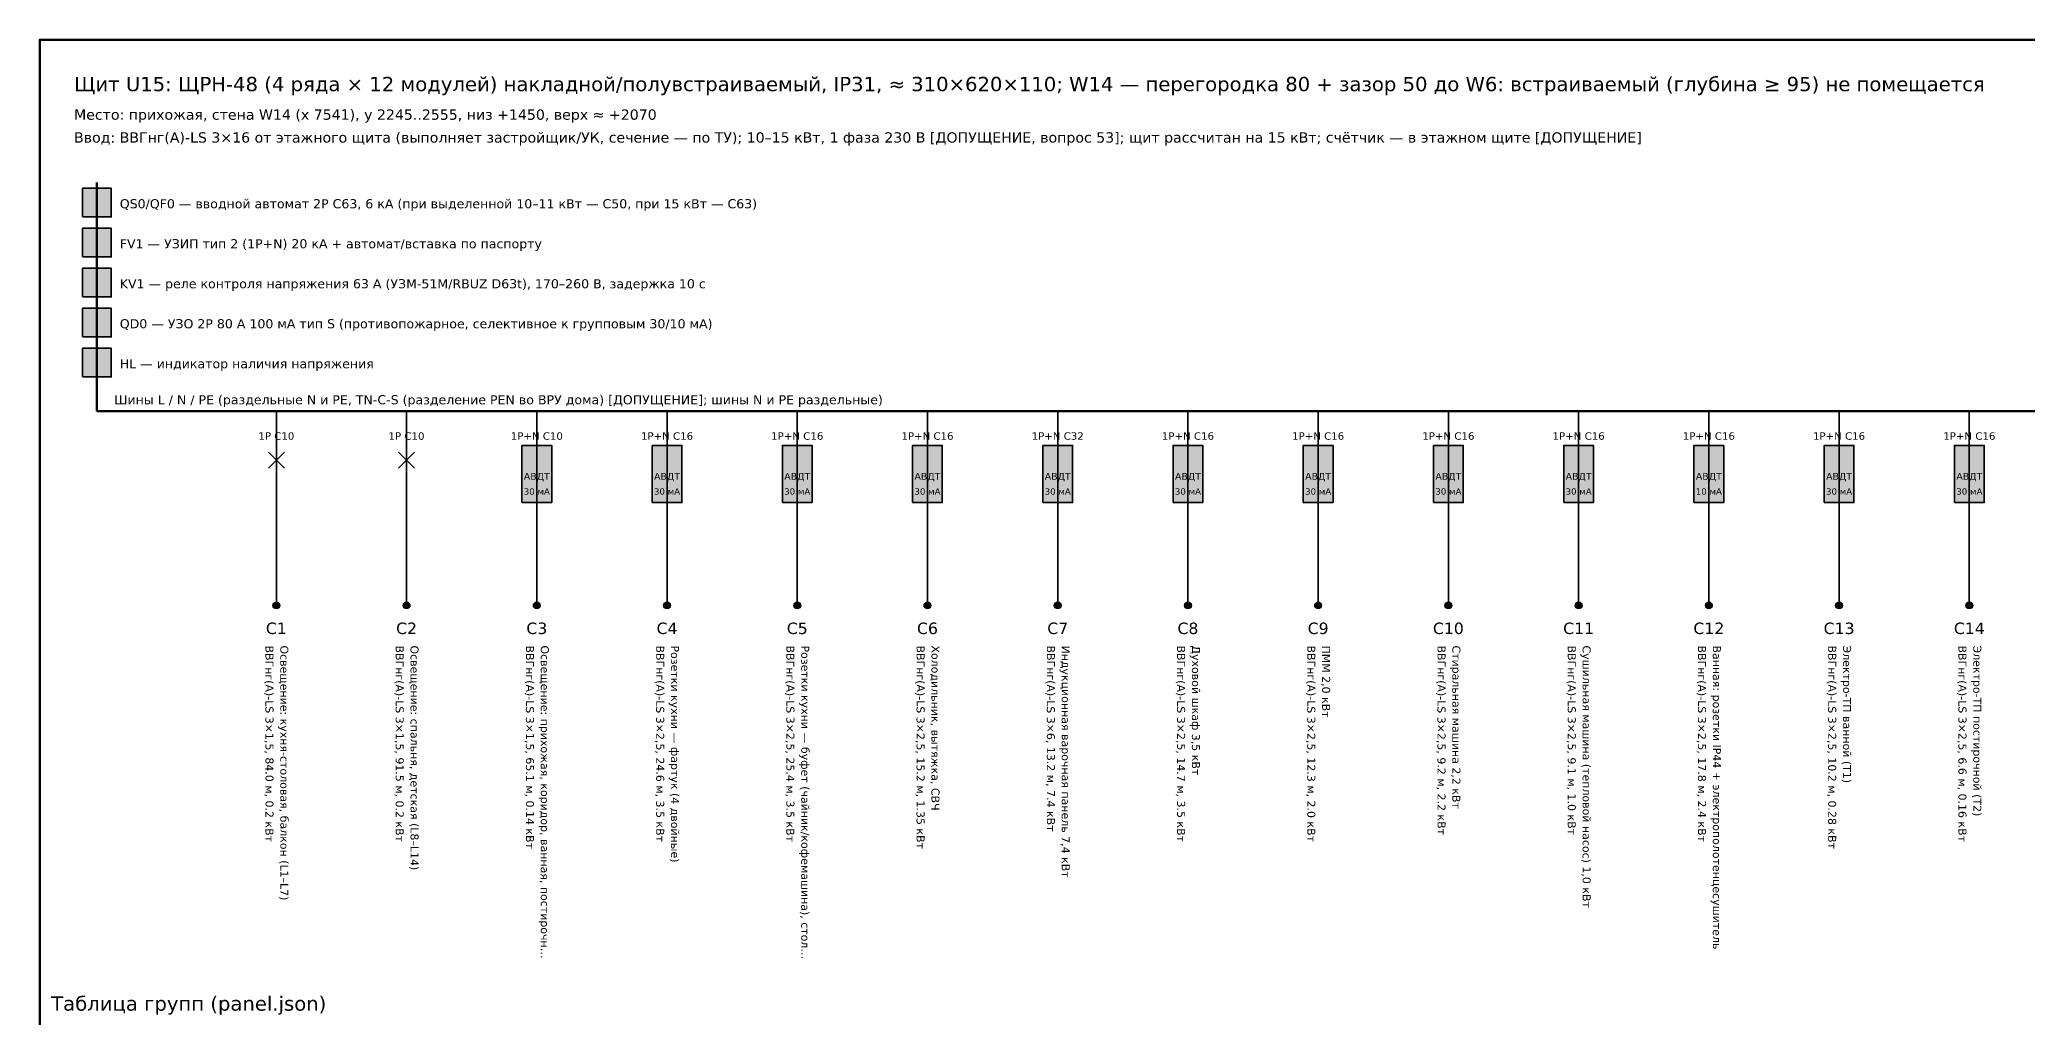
# Model space of a CAD drawing. Header units: millimetres. Extents: x 20 to 589, y 1 to 415.
# Drawn here: x 20 to 367.7, y 243.9 to 415 of the extents above; entities that cross this region are included whole.
import ezdxf
from ezdxf.enums import TextEntityAlignment as Align

# ---------------------------------------------------------------- set-up
doc = ezdxf.new("R2010")
doc.units = ezdxf.units.MM
doc.layers.add('FRAME', color=7, linetype='CONTINUOUS')
doc.layers.add('TEXT', color=7, linetype='CONTINUOUS')
doc.styles.add('GOST', font='DejaVuSans.ttf')

msp = doc.modelspace()

# ---------------------------------------------------------------- hatches: boundary and pattern name
at = {"layer": 'TEXT', "true_color": 0xffffff}
h = msp.add_hatch(color=7, dxfattribs=at)
h.dxf.hatch_style = 1
h.paths.add_polyline_path([(27.5, 384), (32.5, 384), (32.5, 389), (27.5, 389)])
h = msp.add_hatch(color=7, dxfattribs=at)
h.dxf.hatch_style = 1
h.paths.add_polyline_path([(27.5, 377), (32.5, 377), (32.5, 382), (27.5, 382)])
h = msp.add_hatch(color=7, dxfattribs=at)
h.dxf.hatch_style = 1
h.paths.add_polyline_path([(27.5, 370), (32.5, 370), (32.5, 375), (27.5, 375)])
h = msp.add_hatch(color=7, dxfattribs=at)
h.dxf.hatch_style = 1
h.paths.add_polyline_path([(27.5, 363), (32.5, 363), (32.5, 368), (27.5, 368)])
h = msp.add_hatch(color=7, dxfattribs=at)
h.dxf.hatch_style = 1
h.paths.add_polyline_path([(27.5, 356), (32.5, 356), (32.5, 361), (27.5, 361)])
h = msp.add_hatch(color=7, dxfattribs=at)
h.dxf.hatch_style = 1
h.paths.add_polyline_path([(104.36, 334), (109.56, 334), (109.56, 344), (104.36, 344)])
h = msp.add_hatch(color=7, dxfattribs=at)
h.dxf.hatch_style = 1
h.paths.add_polyline_path([(127.14, 334), (132.34, 334), (132.34, 344), (127.14, 344)])
h = msp.add_hatch(color=7, dxfattribs=at)
h.dxf.hatch_style = 1
h.paths.add_polyline_path([(149.92, 334), (155.12, 334), (155.12, 344), (149.92, 344)])
h = msp.add_hatch(color=7, dxfattribs=at)
h.dxf.hatch_style = 1
h.paths.add_polyline_path([(172.7, 334), (177.9, 334), (177.9, 344), (172.7, 344)])
h = msp.add_hatch(color=7, dxfattribs=at)
h.dxf.hatch_style = 1
h.paths.add_polyline_path([(195.49, 334), (200.69, 334), (200.69, 344), (195.49, 344)])
h = msp.add_hatch(color=7, dxfattribs=at)
h.dxf.hatch_style = 1
h.paths.add_polyline_path([(218.27, 334), (223.47, 334), (223.47, 344), (218.27, 344)])
h = msp.add_hatch(color=7, dxfattribs=at)
h.dxf.hatch_style = 1
h.paths.add_polyline_path([(241.05, 334), (246.25, 334), (246.25, 344), (241.05, 344)])
h = msp.add_hatch(color=7, dxfattribs=at)
h.dxf.hatch_style = 1
h.paths.add_polyline_path([(263.83, 334), (269.03, 334), (269.03, 344), (263.83, 344)])
h = msp.add_hatch(color=7, dxfattribs=at)
h.dxf.hatch_style = 1
h.paths.add_polyline_path([(286.62, 334), (291.82, 334), (291.82, 344), (286.62, 344)])
h = msp.add_hatch(color=7, dxfattribs=at)
h.dxf.hatch_style = 1
h.paths.add_polyline_path([(309.4, 334), (314.6, 334), (314.6, 344), (309.4, 344)])
h = msp.add_hatch(color=7, dxfattribs=at)
h.dxf.hatch_style = 1
h.paths.add_polyline_path([(332.18, 334), (337.38, 334), (337.38, 344), (332.18, 344)])
h = msp.add_hatch(color=7, dxfattribs=at)
h.dxf.hatch_style = 1
h.paths.add_polyline_path([(354.97, 334), (360.17, 334), (360.17, 344), (354.97, 344)])
at = {"layer": 'TEXT'}
h = msp.add_hatch(color=7, dxfattribs=at)
h.dxf.hatch_style = 1
edge = h.paths.add_edge_path()
edge.add_arc((61.39, 316), 0.6, 0, 360)
h = msp.add_hatch(color=7, dxfattribs=at)
h.dxf.hatch_style = 1
edge = h.paths.add_edge_path()
edge.add_arc((84.17, 316), 0.6, 0, 360)
h = msp.add_hatch(color=7, dxfattribs=at)
h.dxf.hatch_style = 1
edge = h.paths.add_edge_path()
edge.add_arc((106.96, 316), 0.6, 0, 360)
h = msp.add_hatch(color=7, dxfattribs=at)
h.dxf.hatch_style = 1
edge = h.paths.add_edge_path()
edge.add_arc((129.74, 316), 0.6, 0, 360)
h = msp.add_hatch(color=7, dxfattribs=at)
h.dxf.hatch_style = 1
edge = h.paths.add_edge_path()
edge.add_arc((152.52, 316), 0.6, 0, 360)
h = msp.add_hatch(color=7, dxfattribs=at)
h.dxf.hatch_style = 1
edge = h.paths.add_edge_path()
edge.add_arc((175.3, 316), 0.6, 0, 360)
h = msp.add_hatch(color=7, dxfattribs=at)
h.dxf.hatch_style = 1
edge = h.paths.add_edge_path()
edge.add_arc((198.09, 316), 0.6, 0, 360)
h = msp.add_hatch(color=7, dxfattribs=at)
h.dxf.hatch_style = 1
edge = h.paths.add_edge_path()
edge.add_arc((220.87, 316), 0.6, 0, 360)
h = msp.add_hatch(color=7, dxfattribs=at)
h.dxf.hatch_style = 1
edge = h.paths.add_edge_path()
edge.add_arc((243.65, 316), 0.6, 0, 360)
h = msp.add_hatch(color=7, dxfattribs=at)
h.dxf.hatch_style = 1
edge = h.paths.add_edge_path()
edge.add_arc((266.43, 316), 0.6, 0, 360)
h = msp.add_hatch(color=7, dxfattribs=at)
h.dxf.hatch_style = 1
edge = h.paths.add_edge_path()
edge.add_arc((289.22, 316), 0.6, 0, 360)
h = msp.add_hatch(color=7, dxfattribs=at)
h.dxf.hatch_style = 1
edge = h.paths.add_edge_path()
edge.add_arc((312, 316), 0.6, 0, 360)
h = msp.add_hatch(color=7, dxfattribs=at)
h.dxf.hatch_style = 1
edge = h.paths.add_edge_path()
edge.add_arc((334.78, 316), 0.6, 0, 360)
h = msp.add_hatch(color=7, dxfattribs=at)
h.dxf.hatch_style = 1
edge = h.paths.add_edge_path()
edge.add_arc((357.57, 316), 0.6, 0, 360)

# ---------------------------------------------------------------- linework, layer by layer
at = {"layer": 'FRAME', "color": 7, "lineweight": 50}
msp.add_lwpolyline([(20, 5), (589, 5), (589, 415), (20, 415)], close=True, dxfattribs=at)
at = {"layer": 'TEXT', "color": 7, "lineweight": 50}
msp.add_lwpolyline([(30, 390), (30, 350)], dxfattribs=at)
at = {"layer": 'TEXT', "color": 7, "lineweight": 35}
for points in [[(27.5, 384), (32.5, 384), (32.5, 389), (27.5, 389)], [(27.5, 377), (32.5, 377), (32.5, 382), (27.5, 382)], [(27.5, 370), (32.5, 370), (32.5, 375), (27.5, 375)], [(27.5, 363), (32.5, 363), (32.5, 368), (27.5, 368)], [(27.5, 356), (32.5, 356), (32.5, 361), (27.5, 361)], [(104.36, 334), (109.56, 334), (109.56, 344), (104.36, 344)], [(127.14, 334), (132.34, 334), (132.34, 344), (127.14, 344)], [(149.92, 334), (155.12, 334), (155.12, 344), (149.92, 344)], [(172.7, 334), (177.9, 334), (177.9, 344), (172.7, 344)], [(195.49, 334), (200.69, 334), (200.69, 344), (195.49, 344)], [(218.27, 334), (223.47, 334), (223.47, 344), (218.27, 344)], [(241.05, 334), (246.25, 334), (246.25, 344), (241.05, 344)], [(263.83, 334), (269.03, 334), (269.03, 344), (263.83, 344)], [(286.62, 334), (291.82, 334), (291.82, 344), (286.62, 344)], [(309.4, 334), (314.6, 334), (314.6, 344), (309.4, 344)], [(332.18, 334), (337.38, 334), (337.38, 344), (332.18, 344)], [(354.97, 334), (360.17, 334), (360.17, 344), (354.97, 344)]]:
    msp.add_lwpolyline(points, close=True, dxfattribs=at)
at = {"layer": 'TEXT', "color": 7, "lineweight": 90}
msp.add_lwpolyline([(30, 350), (574, 350)], dxfattribs=at)
at = {"layer": 'TEXT', "color": 7, "lineweight": 35}
for points in [[(61.39, 350), (61.39, 316)], [(84.17, 350), (84.17, 316)], [(106.96, 350), (106.96, 316)], [(129.74, 350), (129.74, 316)], [(152.52, 350), (152.52, 316)], [(175.3, 350), (175.3, 316)], [(198.09, 350), (198.09, 316)], [(220.87, 350), (220.87, 316)], [(243.65, 350), (243.65, 316)], [(266.43, 350), (266.43, 316)], [(289.22, 350), (289.22, 316)], [(312, 350), (312, 316)], [(334.78, 350), (334.78, 316)], [(357.57, 350), (357.57, 316)], [(59.99, 340), (62.79, 342.8)], [(59.99, 342.8), (62.79, 340)], [(82.77, 340), (85.57, 342.8)], [(82.77, 342.8), (85.57, 340)]]:
    msp.add_lwpolyline(points, dxfattribs=at)
at = {"layer": 'TEXT', "color": 7, "lineweight": 25}
for centre in [(61.39, 316), (84.17, 316), (106.96, 316), (129.74, 316), (152.52, 316), (175.3, 316), (198.09, 316), (220.87, 316), (243.65, 316), (266.43, 316), (289.22, 316), (312, 316), (334.78, 316), (357.57, 316)]:
    msp.add_circle(centre, 0.6, dxfattribs=at)

# ---------------------------------------------------------------- texts
at = {"layer": 'TEXT', "color": 7, "style": 'GOST'}
for s, height, p in [('Щит U15: ЩРН-48 (4 ряда × 12 модулей) накладной/полувстраиваемый, IP31, ≈ 310×620×110; W14 — перегородка 80 + зазор 50 до W6: встраиваемый (глубина ≥ 95) не помещается', 2.5, (26, 406)), ('Место: прихожая, стена W14 (x 7541), y 2245..2555, низ +1450, верх ≈ +2070', 1.8, (26, 401)), ('Ввод: ВВГнг(А)-LS 3×16 от этажного щита (выполняет застройщик/УК, сечение — по ТУ); 10–15 кВт, 1 фаза 230 В [ДОПУЩЕНИЕ, вопрос 53]; щит рассчитан на 15 кВт; счётчик — в этажном щите [ДОПУЩЕНИЕ]', 1.8, (26, 397)), ('QS0/QF0 — вводной автомат 2P C63, 6 кА (при выделенной 10–11 кВт — C50, при 15 кВт — C63)', 1.6, (34, 385.5)), ('FV1 — УЗИП тип 2 (1P+N) 20 кА + автомат/вставка по паспорту', 1.6, (34, 378.5)), ('KV1 — реле контроля напряжения 63 А (УЗМ-51М/RBUZ D63t), 170–260 В, задержка 10 с', 1.6, (34, 371.5)), ('QD0 — УЗО 2P 80 А 100 мА тип S (противопожарное, селективное к групповым 30/10 мА)', 1.6, (34, 364.5)), ('HL — индикатор наличия напряжения', 1.6, (34, 357.5)), ('Шины L / N / PE (раздельные N и PE, TN-C-S (разделение PEN во ВРУ дома) [ДОПУЩЕНИЕ]; шины N и PE раздельные)', 1.6, (33, 351.2)), ('Таблица групп (panel.json)', 2.5, (22, 245.09))]:
    msp.add_text(s, height=height, dxfattribs=at).set_placement(p)
for s, height, p in [('1P C10', 1.3, (61.39, 345)), ('1P C10', 1.3, (84.17, 345)), ('1P+N C10', 1.3, (106.96, 345)), ('1P+N C16', 1.3, (129.74, 345)), ('1P+N C16', 1.3, (152.52, 345)), ('1P+N C16', 1.3, (175.3, 345)), ('1P+N C32', 1.3, (198.09, 345)), ('1P+N C16', 1.3, (220.87, 345)), ('1P+N C16', 1.3, (243.65, 345)), ('1P+N C16', 1.3, (266.43, 345)), ('1P+N C16', 1.3, (289.22, 345)), ('1P+N C16', 1.3, (312, 345)), ('1P+N C16', 1.3, (334.78, 345)), ('1P+N C16', 1.3, (357.57, 345)), ('АВДТ', 1.2, (106.96, 338)), ('АВДТ', 1.2, (129.74, 338)), ('АВДТ', 1.2, (152.52, 338)), ('АВДТ', 1.2, (175.3, 338)), ('АВДТ', 1.2, (198.09, 338)), ('АВДТ', 1.2, (220.87, 338)), ('АВДТ', 1.2, (243.65, 338)), ('АВДТ', 1.2, (266.43, 338)), ('АВДТ', 1.2, (289.22, 338)), ('АВДТ', 1.2, (312, 338)), ('АВДТ', 1.2, (334.78, 338)), ('АВДТ', 1.2, (357.57, 338)), ('30 мА', 1.1, (106.96, 335.4)), ('30 мА', 1.1, (129.74, 335.4)), ('30 мА', 1.1, (152.52, 335.4)), ('30 мА', 1.1, (175.3, 335.4)), ('30 мА', 1.1, (198.09, 335.4)), ('30 мА', 1.1, (220.87, 335.4)), ('30 мА', 1.1, (243.65, 335.4)), ('30 мА', 1.1, (266.43, 335.4)), ('30 мА', 1.1, (289.22, 335.4)), ('10 мА', 1.1, (312, 335.4)), ('30 мА', 1.1, (334.78, 335.4)), ('30 мА', 1.1, (357.57, 335.4)), ('C1', 2, (61.39, 311)), ('C2', 2, (84.17, 311)), ('C3', 2, (106.96, 311)), ('C4', 2, (129.74, 311)), ('C5', 2, (152.52, 311)), ('C6', 2, (175.3, 311)), ('C7', 2, (198.09, 311)), ('C8', 2, (220.87, 311)), ('C9', 2, (243.65, 311)), ('C10', 2, (266.43, 311)), ('C11', 2, (289.22, 311)), ('C12', 2, (312, 311)), ('C13', 2, (334.78, 311)), ('C14', 2, (357.57, 311))]:
    msp.add_text(s, height=height, dxfattribs=at).set_placement(p, align=Align.CENTER)
for s, p in [('ВВГнг(А)-LS 3×1,5, 84.0 м, 0.2 кВт', (59.49, 309)), ('Освещение: кухня-столовая, балкон (L1–L7)', (62.09, 309)), ('ВВГнг(А)-LS 3×1,5, 91.5 м, 0.2 кВт', (82.27, 309)), ('Освещение: спальня, детская (L8–L14)', (84.87, 309)), ('ВВГнг(А)-LS 3×1,5, 65.1 м, 0.14 кВт', (105.06, 309)), ('Освещение: прихожая, коридор, ванная, постирочн…', (107.66, 309)), ('ВВГнг(А)-LS 3×2,5, 24.6 м, 3.5 кВт', (127.84, 309)), ('Розетки кухни — фартук (4 двойные)', (130.44, 309)), ('ВВГнг(А)-LS 3×2,5, 25.4 м, 3.5 кВт', (150.62, 309)), ('Розетки кухни — буфет (чайник/кофемашина), стол…', (153.22, 309)), ('ВВГнг(А)-LS 3×2,5, 15.2 м, 1.35 кВт', (173.4, 309)), ('Холодильник, вытяжка, СВЧ', (176, 309)), ('ВВГнг(А)-LS 3×6, 13.2 м, 7.4 кВт', (196.19, 309)), ('Индукционная варочная панель 7,4 кВт', (198.79, 309)), ('ВВГнг(А)-LS 3×2,5, 14.7 м, 3.5 кВт', (218.97, 309)), ('Духовой шкаф 3,5 кВт', (221.57, 309)), ('ВВГнг(А)-LS 3×2,5, 12.3 м, 2.0 кВт', (241.75, 309)), ('ПММ 2,0 кВт', (244.35, 309)), ('ВВГнг(А)-LS 3×2,5, 9.2 м, 2.2 кВт', (264.53, 309)), ('Стиральная машина 2,2 кВт', (267.13, 309)), ('ВВГнг(А)-LS 3×2,5, 9.1 м, 1.0 кВт', (287.32, 309)), ('Сушильная машина (тепловой насос) 1,0 кВт', (289.92, 309)), ('ВВГнг(А)-LS 3×2,5, 17.8 м, 2.4 кВт', (310.1, 309)), ('Ванная: розетки IP44 + электрополотенцесушитель', (312.7, 309)), ('ВВГнг(А)-LS 3×2,5, 10.2 м, 0.28 кВт', (332.88, 309)), ('Электро-ТП ванной (T1)', (335.48, 309)), ('ВВГнг(А)-LS 3×2,5, 6.6 м, 0.16 кВт', (355.67, 309)), ('Электро-ТП постирочной (T2)', (358.27, 309))]:
    msp.add_text(s, height=1.4, rotation=-90, dxfattribs=at).set_placement(p)

doc.saveas('drawing.dxf')
